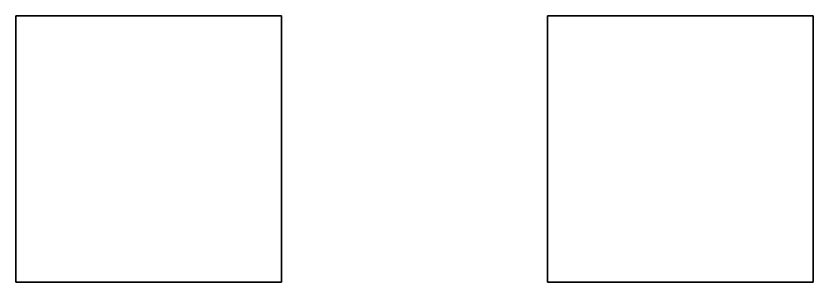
# Model space of a CAD drawing. Header units: millimetres. Extents: x -5.6 to 12, y -5 to 5.
# Drawn here: x 9 to 12, y -1 to 0 of the extents above; entities that cross this region are included whole.
import ezdxf

# ---------------------------------------------------------------- set-up
doc = ezdxf.new("R2010")
doc.units = ezdxf.units.MM

msp = doc.modelspace()

# ---------------------------------------------------------------- linework, layer by layer
for points in [[(10, 0, -3), (10, 0, -4), (9, 0, -4), (9, 0, -3)], [(10, 0, -4), (10, -1, -4), (9, -1, -4), (9, 0, -4)], [(9, 0, -4), (9, -1, -4), (9, -1, -3), (9, 0, -3)], [(9, 0, -3), (9, -1, -3), (10, -1, -3), (10, 0, -3)], [(10, -1, -3), (10, -1, -4), (10, 0, -4), (10, 0, -3)], [(12, 0, -4), (12, -1, -4), (11, -1, -4), (11, 0, -4)], [(11, 0, -4), (11, -1, -4), (12, -1, -4), (12, 0, -4)], [(9, -1, -3), (9, -1, -4), (10, -1, -4), (10, -1, -3)]]:
    msp.add_3dface(points)

doc.saveas('drawing.dxf')
